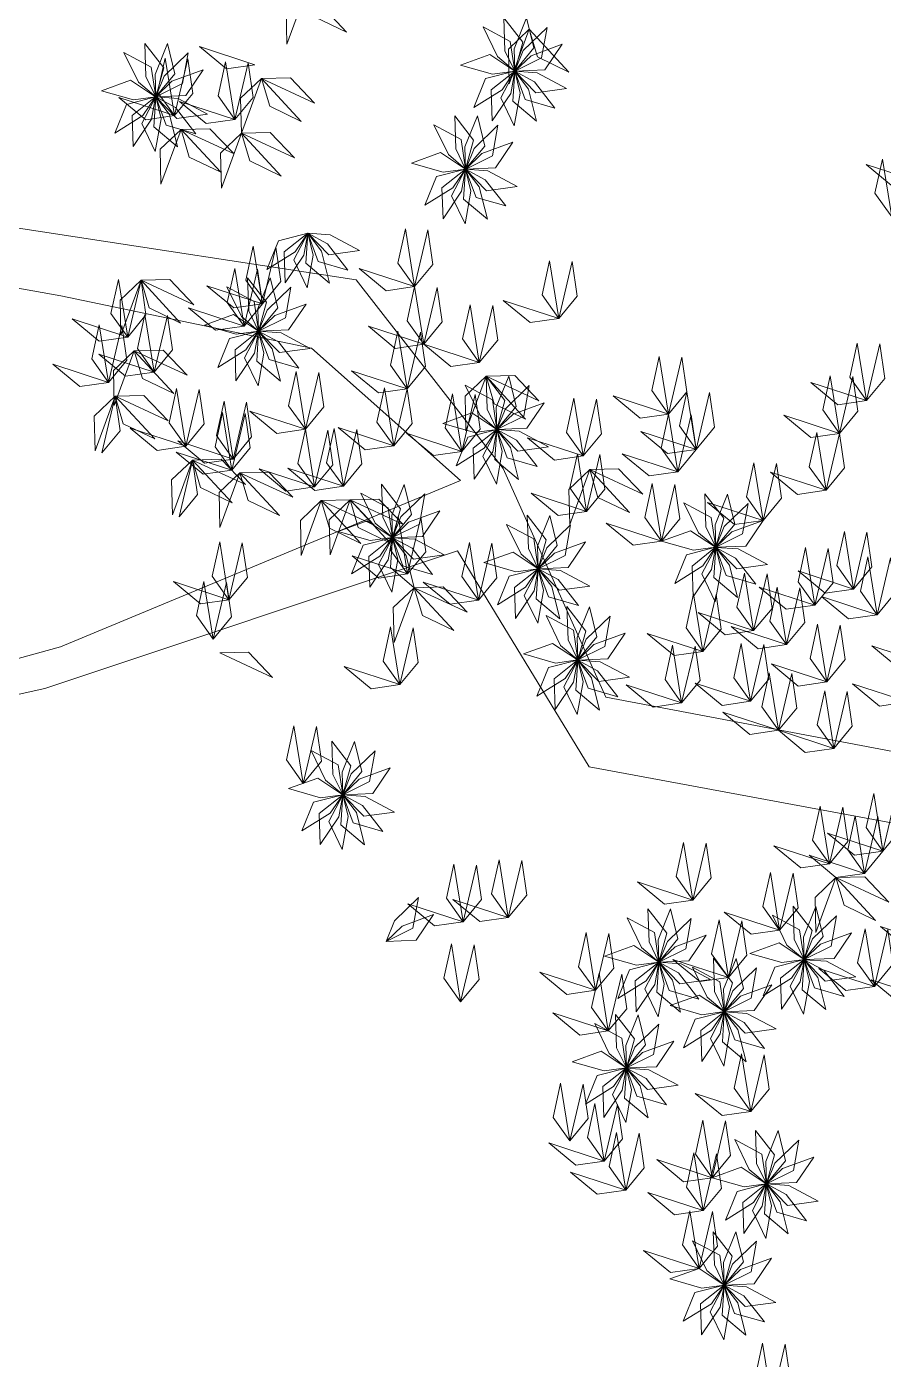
# Model space of a CAD drawing. Header units: inches. Extents: x -422522 to 22891, y -2973 to 414515.
# Drawn here: x 6761.9 to 6850, y 10703.2 to 10840.1 of the extents above; entities that cross this region are included whole.
import ezdxf

# ---------------------------------------------------------------- set-up
doc = ezdxf.new("R2010")
doc.units = ezdxf.units.IN
doc.header["$MEASUREMENT"] = 0
doc.layers.add('ARREDAMENTO', color=8, linetype='Continuous', lineweight=18)

msp = doc.modelspace()

# ---------------------------------------------------------------- linework, layer by layer
at = {"layer": 'ARREDAMENTO', "linetype": 'Continuous', "lineweight": 0}
for points in [[(6894.99, 10874.98), (6909.85, 10815.21), (6909.52, 10771.93), (6870.16, 10762), (6821.47, 10771.21), (6810.89, 10794.73), (6795.81, 10814.11), (6731.28, 10823.96)], [(6733.93, 10818.08), (6765.44, 10812.46), (6791.2, 10807.08), (6806.51, 10793.47), (6765.41, 10776.39), (6692.44, 10756.29), (6763.79, 10772.13), (6806.22, 10786.26), (6819.74, 10764.06), (6869.86, 10754.8), (6891.53, 10755.35), (6900.29, 10757.88), (6904.49, 10754.82), (6905.76, 10750.44), (6903.96, 10741.86), (6889.46, 10704.93), (6877.05, 10683.8)]]:
    msp.add_lwpolyline(points, dxfattribs=at)
at = {"layer": 'ARREDAMENTO', "lineweight": 0}
for points in [[(6790.74, 10843.94), (6788.59, 10841.89), (6788.68, 10838.3), (6790.74, 10843.94)], [(6790.74, 10843.94), (6791.58, 10841.09), (6794.81, 10839.53), (6790.74, 10843.94)], [(6808.84, 10840.1), (6810.33, 10837.03), (6812.09, 10835.54), (6811.64, 10838.6), (6808.84, 10840.1)], [(6810.97, 10841.03), (6811.09, 10837.62), (6812.1, 10835.54), (6812.92, 10838.51), (6810.97, 10841.03)], [(6813.3, 10841.01), (6812.03, 10837.85), (6812.1, 10835.54), (6814.06, 10837.92), (6813.3, 10841.01)], [(6815.42, 10840.04), (6812.97, 10837.67), (6812.1, 10835.54), (6814.86, 10836.91), (6815.42, 10840.04)], [(6813.59, 10839.86), (6811.44, 10837.81), (6811.52, 10834.23), (6813.59, 10839.86)], [(6813.59, 10839.86), (6814.43, 10837.02), (6817.66, 10835.45), (6813.59, 10839.86)], [(6771.93, 10837.46), (6773.43, 10834.4), (6775.19, 10832.91), (6774.74, 10835.96), (6771.93, 10837.46)], [(6774.07, 10838.39), (6774.19, 10834.98), (6775.19, 10832.91), (6776.02, 10835.88), (6774.07, 10838.39)], [(6776.4, 10838.37), (6775.12, 10835.21), (6775.19, 10832.91), (6777.16, 10835.28), (6776.4, 10838.37)], [(6778.52, 10837.41), (6776.07, 10835.04), (6775.2, 10832.9), (6777.96, 10834.27), (6778.52, 10837.41)], [(6785.38, 10836.2), (6782.45, 10835.78), (6779.68, 10838.06), (6785.38, 10836.2)], [(6806.52, 10836.17), (6809.8, 10835.23), (6812.09, 10835.54), (6809.52, 10837.25), (6806.52, 10836.17)], [(6816.97, 10838.3), (6813.77, 10837.13), (6812.1, 10835.54), (6815.18, 10835.66), (6816.97, 10838.3)], [(6777.11, 10830.97), (6775.39, 10833.38), (6776.16, 10836.89), (6777.11, 10830.97)], [(6777.11, 10830.97), (6779, 10833.25), (6778.49, 10836.8), (6777.11, 10830.97)], [(6783.32, 10830.57), (6781.61, 10832.99), (6782.37, 10836.49), (6783.32, 10830.57)], [(6783.32, 10830.57), (6785.21, 10832.85), (6784.7, 10836.41), (6783.32, 10830.57)], [(6769.62, 10833.53), (6772.9, 10832.59), (6775.18, 10832.9), (6772.61, 10834.61), (6769.62, 10833.53)], [(6780.07, 10835.66), (6776.86, 10834.5), (6775.2, 10832.9), (6778.28, 10833.03), (6780.07, 10835.66)], [(6786.07, 10834.79), (6783.92, 10832.75), (6784.01, 10829.16), (6786.07, 10834.79)], [(6786.07, 10834.79), (6789.03, 10834.86), (6791.51, 10832.26), (6786.07, 10834.79)], [(6786.07, 10834.79), (6786.91, 10831.95), (6790.14, 10830.38), (6786.07, 10834.79)], [(6807.9, 10831.82), (6810.79, 10833.63), (6812.08, 10835.53), (6809.1, 10834.77), (6807.9, 10831.82)], [(6809.77, 10830.43), (6811.68, 10833.26), (6812.09, 10835.53), (6809.67, 10833.61), (6809.77, 10830.43)], [(6812.05, 10829.93), (6812.64, 10833.29), (6812.09, 10835.53), (6810.66, 10832.79), (6812.05, 10829.93)], [(6814.33, 10830.4), (6813.51, 10833.7), (6812.09, 10835.53), (6811.9, 10832.45), (6814.33, 10830.4)], [(6816.23, 10831.75), (6814.13, 10834.44), (6812.1, 10835.53), (6813.17, 10832.64), (6816.23, 10831.75)], [(6817.41, 10833.76), (6814.4, 10835.36), (6812.1, 10835.53), (6814.26, 10833.32), (6817.41, 10833.76)], [(6770.99, 10829.18), (6773.88, 10830.99), (6775.18, 10832.9), (6772.19, 10832.13), (6770.99, 10829.18)], [(6777.11, 10830.97), (6774.18, 10830.54), (6771.41, 10832.83), (6777.11, 10830.97)], [(6772.87, 10827.8), (6774.77, 10830.62), (6775.18, 10832.89), (6772.76, 10830.98), (6772.87, 10827.8)], [(6775.14, 10827.29), (6775.74, 10830.65), (6775.19, 10832.89), (6773.76, 10830.16), (6775.14, 10827.29)], [(6777.43, 10827.76), (6776.6, 10831.07), (6775.19, 10832.89), (6774.99, 10829.81), (6777.43, 10827.76)], [(6779.32, 10829.11), (6777.23, 10831.8), (6775.19, 10832.89), (6776.27, 10830), (6779.32, 10829.11)], [(6780.51, 10831.12), (6777.5, 10832.72), (6775.2, 10832.89), (6777.35, 10830.69), (6780.51, 10831.12)], [(6783.32, 10830.57), (6780.39, 10830.15), (6777.62, 10832.43), (6783.32, 10830.57)], [(6805.92, 10830.96), (6806.04, 10827.56), (6807.04, 10825.48), (6807.87, 10828.45), (6805.92, 10830.96)], [(6808.25, 10830.94), (6806.97, 10827.78), (6807.04, 10825.48), (6809.01, 10827.85), (6808.25, 10830.94)], [(6777.8, 10829.56), (6775.65, 10827.51), (6775.73, 10823.92), (6777.8, 10829.56)], [(6777.8, 10829.56), (6780.76, 10829.63), (6783.24, 10827.03), (6777.8, 10829.56)], [(6777.8, 10829.56), (6778.63, 10826.71), (6781.87, 10825.15), (6777.8, 10829.56)], [(6784.01, 10829.16), (6781.86, 10827.11), (6781.95, 10823.53), (6784.01, 10829.16)], [(6784.01, 10829.16), (6786.97, 10829.23), (6789.45, 10826.63), (6784.01, 10829.16)], [(6784.01, 10829.16), (6784.85, 10826.31), (6788.08, 10824.75), (6784.01, 10829.16)], [(6803.78, 10830.03), (6805.27, 10826.97), (6807.04, 10825.48), (6806.59, 10828.53), (6803.78, 10830.03)], [(6810.37, 10829.98), (6807.92, 10827.61), (6807.05, 10825.48), (6809.81, 10826.85), (6810.37, 10829.98)], [(6811.91, 10828.23), (6808.71, 10827.07), (6807.05, 10825.47), (6810.13, 10825.6), (6811.91, 10828.23)], [(6801.47, 10826.1), (6804.74, 10825.16), (6807.03, 10825.48), (6804.46, 10827.18), (6801.47, 10826.1)], [(6850.84, 10820.59), (6849.12, 10823), (6849.89, 10826.51), (6850.84, 10820.59)], [(6802.84, 10821.76), (6805.73, 10823.56), (6807.03, 10825.47), (6804.04, 10824.7), (6802.84, 10821.76)], [(6804.72, 10820.37), (6806.62, 10823.2), (6807.03, 10825.47), (6804.61, 10823.55), (6804.72, 10820.37)], [(6806.99, 10819.87), (6807.58, 10823.22), (6807.03, 10825.46), (6805.6, 10822.73), (6806.99, 10819.87)], [(6809.28, 10820.33), (6808.45, 10823.64), (6807.04, 10825.46), (6806.84, 10822.38), (6809.28, 10820.33)], [(6812.35, 10823.7), (6809.34, 10825.3), (6807.04, 10825.47), (6809.2, 10823.26), (6812.35, 10823.7)], [(6811.17, 10821.69), (6809.07, 10824.37), (6807.04, 10825.46), (6808.12, 10822.57), (6811.17, 10821.69)], [(6853.93, 10824.09), (6850.99, 10823.67), (6848.23, 10825.95), (6853.93, 10824.09)], [(6786.62, 10815.17), (6789.51, 10816.98), (6790.81, 10818.89), (6787.82, 10818.12), (6786.62, 10815.17)], [(6788.49, 10813.79), (6790.4, 10816.62), (6790.81, 10818.89), (6788.39, 10816.97), (6788.49, 10813.79)], [(6790.77, 10813.29), (6791.36, 10816.64), (6790.81, 10818.88), (6789.38, 10816.15), (6790.77, 10813.29)], [(6793.05, 10813.75), (6792.23, 10817.06), (6790.81, 10818.88), (6790.62, 10815.8), (6793.05, 10813.75)], [(6794.95, 10815.11), (6792.85, 10817.79), (6790.82, 10818.88), (6791.89, 10815.99), (6794.95, 10815.11)], [(6796.13, 10817.12), (6793.12, 10818.72), (6790.82, 10818.88), (6792.98, 10816.68), (6796.13, 10817.12)], [(6801.8, 10813.4), (6800.08, 10815.82), (6800.85, 10819.33), (6801.8, 10813.4)], [(6801.8, 10813.4), (6803.69, 10815.69), (6803.17, 10819.24), (6801.8, 10813.4)], [(6786.15, 10811.64), (6784.44, 10814.05), (6785.2, 10817.56), (6786.15, 10811.64)], [(6786.15, 10811.64), (6788.04, 10813.92), (6787.53, 10817.47), (6786.15, 10811.64)], [(6784.27, 10809.35), (6782.55, 10811.77), (6783.32, 10815.27), (6784.27, 10809.35)], [(6801.8, 10813.4), (6798.87, 10812.98), (6796.1, 10815.26), (6801.8, 10813.4)], [(6816.62, 10810.13), (6814.9, 10812.55), (6815.67, 10816.05), (6816.62, 10810.13)], [(6816.62, 10810.13), (6818.51, 10812.42), (6817.99, 10815.97), (6816.62, 10810.13)], [(6772.31, 10808.22), (6770.59, 10810.64), (6771.36, 10814.15), (6772.31, 10808.22)], [(6773.68, 10814.06), (6771.54, 10812.02), (6771.62, 10808.43), (6773.68, 10814.06)], [(6772.31, 10808.22), (6774.19, 10810.51), (6773.68, 10814.06), (6772.31, 10808.22)], [(6773.68, 10814.06), (6776.65, 10814.13), (6779.12, 10811.53), (6773.68, 10814.06)], [(6773.68, 10814.06), (6774.52, 10811.22), (6777.75, 10809.66), (6773.68, 10814.06)], [(6784.27, 10809.35), (6786.15, 10811.64), (6785.64, 10815.19), (6784.27, 10809.35)], [(6784.64, 10814.32), (6784.76, 10810.91), (6785.76, 10808.84), (6786.59, 10811.81), (6784.64, 10814.32)], [(6786.97, 10814.3), (6785.69, 10811.14), (6785.77, 10808.83), (6787.73, 10811.21), (6786.97, 10814.3)], [(6786.15, 10811.64), (6783.22, 10811.21), (6780.45, 10813.5), (6786.15, 10811.64)], [(6782.5, 10813.39), (6784, 10810.33), (6785.76, 10808.84), (6785.31, 10811.89), (6782.5, 10813.39)], [(6789.09, 10813.34), (6786.64, 10810.97), (6785.77, 10808.83), (6788.53, 10810.2), (6789.09, 10813.34)], [(6802.75, 10807.48), (6801.03, 10809.9), (6801.8, 10813.4), (6802.75, 10807.48)], [(6802.75, 10807.48), (6804.64, 10809.77), (6804.12, 10813.32), (6802.75, 10807.48)], [(6784.27, 10809.35), (6781.33, 10808.93), (6778.56, 10811.21), (6784.27, 10809.35)], [(6790.64, 10811.59), (6787.43, 10810.42), (6785.77, 10808.83), (6788.85, 10808.96), (6790.64, 10811.59)], [(6808.45, 10805.62), (6806.73, 10808.04), (6807.5, 10811.54), (6808.45, 10805.62)], [(6808.45, 10805.62), (6810.34, 10807.91), (6809.83, 10811.46), (6808.45, 10805.62)], [(6816.62, 10810.13), (6813.68, 10809.71), (6810.92, 10811.99), (6816.62, 10810.13)], [(6772.31, 10808.22), (6769.37, 10807.8), (6766.61, 10810.08), (6772.31, 10808.22)], [(6775.03, 10804.61), (6773.31, 10807.03), (6774.08, 10810.53), (6775.03, 10804.61)], [(6775.03, 10804.61), (6776.91, 10806.9), (6776.4, 10810.45), (6775.03, 10804.61)], [(6780.19, 10809.46), (6783.47, 10808.52), (6785.75, 10808.83), (6783.18, 10810.54), (6780.19, 10809.46)], [(6770.33, 10803.56), (6768.62, 10805.98), (6769.39, 10809.49), (6770.33, 10803.56)], [(6770.33, 10803.56), (6772.22, 10805.85), (6771.71, 10809.4), (6770.33, 10803.56)], [(6781.56, 10805.11), (6784.45, 10806.92), (6785.75, 10808.83), (6782.76, 10808.06), (6781.56, 10805.11)], [(6783.44, 10803.73), (6785.34, 10806.55), (6785.75, 10808.82), (6783.34, 10806.91), (6783.44, 10803.73)], [(6785.71, 10803.22), (6786.31, 10806.58), (6785.76, 10808.82), (6784.33, 10806.09), (6785.71, 10803.22)], [(6788, 10803.69), (6787.17, 10807), (6785.76, 10808.82), (6785.57, 10805.74), (6788, 10803.69)], [(6789.89, 10805.04), (6787.8, 10807.73), (6785.76, 10808.82), (6786.84, 10805.93), (6789.89, 10805.04)], [(6791.08, 10807.05), (6788.07, 10808.65), (6785.77, 10808.82), (6787.92, 10806.62), (6791.08, 10807.05)], [(6802.75, 10807.48), (6799.81, 10807.06), (6797.05, 10809.34), (6802.75, 10807.48)], [(6801.02, 10802.9), (6799.31, 10805.32), (6800.08, 10808.82), (6801.02, 10802.9)], [(6801.02, 10802.9), (6802.91, 10805.19), (6802.4, 10808.74), (6801.02, 10802.9)], [(6808.45, 10805.62), (6805.52, 10805.2), (6802.75, 10807.48), (6808.45, 10805.62)], [(6848.24, 10801.69), (6846.53, 10804.1), (6847.3, 10807.61), (6848.24, 10801.69)], [(6848.24, 10801.69), (6850.13, 10803.97), (6849.62, 10807.52), (6848.24, 10801.69)], [(6775.03, 10804.61), (6772.09, 10804.19), (6769.33, 10806.47), (6775.03, 10804.61)], [(6772.99, 10806.81), (6770.85, 10804.77), (6770.93, 10801.18), (6772.99, 10806.81)], [(6772.99, 10806.81), (6775.96, 10806.88), (6778.43, 10804.29), (6772.99, 10806.81)], [(6772.99, 10806.81), (6773.83, 10803.97), (6777.06, 10802.41), (6772.99, 10806.81)], [(6827.9, 10800.3), (6826.19, 10802.72), (6826.95, 10806.23), (6827.9, 10800.3)], [(6827.9, 10800.3), (6829.79, 10802.59), (6829.28, 10806.14), (6827.9, 10800.3)], [(6770.33, 10803.56), (6767.4, 10803.14), (6764.63, 10805.43), (6770.33, 10803.56)], [(6790.57, 10798.75), (6788.85, 10801.17), (6789.62, 10804.67), (6790.57, 10798.75)], [(6790.57, 10798.75), (6792.46, 10801.04), (6791.94, 10804.59), (6790.57, 10798.75)], [(6801.02, 10802.9), (6798.09, 10802.48), (6795.32, 10804.76), (6801.02, 10802.9)], [(6809.14, 10804.21), (6812.1, 10804.28), (6814.57, 10801.68), (6809.14, 10804.21)], [(6778.28, 10797), (6776.57, 10799.42), (6777.34, 10802.93), (6778.28, 10797)], [(6799.65, 10797.06), (6797.93, 10799.48), (6798.7, 10802.99), (6799.65, 10797.06)], [(6799.65, 10797.06), (6801.54, 10799.35), (6801.02, 10802.9), (6799.65, 10797.06)], [(6809.14, 10804.21), (6806.99, 10802.16), (6807.07, 10798.58), (6809.14, 10804.21)], [(6807, 10803.28), (6808.49, 10800.22), (6810.25, 10798.73), (6809.8, 10801.78), (6807, 10803.28)], [(6809.14, 10804.21), (6809.25, 10800.8), (6810.26, 10798.73), (6811.09, 10801.7), (6809.14, 10804.21)], [(6809.14, 10804.21), (6809.97, 10801.37), (6813.21, 10799.8), (6809.14, 10804.21)], [(6811.47, 10804.19), (6810.19, 10801.03), (6810.26, 10798.72), (6812.23, 10801.1), (6811.47, 10804.19)], [(6813.59, 10803.23), (6811.14, 10800.86), (6810.26, 10798.72), (6813.03, 10800.09), (6813.59, 10803.23)], [(6848.24, 10801.69), (6845.31, 10801.26), (6842.54, 10803.55), (6848.24, 10801.69)], [(6845.47, 10798.32), (6843.75, 10800.74), (6844.52, 10804.24), (6845.47, 10798.32)], [(6845.47, 10798.32), (6847.35, 10800.61), (6846.84, 10804.16), (6845.47, 10798.32)], [(6771.02, 10802.15), (6768.87, 10800.11), (6768.96, 10796.52), (6771.02, 10802.15)], [(6769.64, 10796.32), (6771.53, 10798.6), (6771.02, 10802.15), (6769.64, 10796.32)], [(6771.02, 10802.15), (6773.98, 10802.23), (6776.46, 10799.63), (6771.02, 10802.15)], [(6771.02, 10802.15), (6771.86, 10799.31), (6775.09, 10797.75), (6771.02, 10802.15)], [(6778.28, 10797), (6780.17, 10799.29), (6779.66, 10802.84), (6778.28, 10797)], [(6783.16, 10795.69), (6781.44, 10798.11), (6782.21, 10801.62), (6783.16, 10795.69)], [(6783.16, 10795.69), (6785.04, 10797.98), (6784.53, 10801.53), (6783.16, 10795.69)], [(6806.66, 10796.47), (6804.94, 10798.89), (6805.71, 10802.4), (6806.66, 10796.47)], [(6806.66, 10796.47), (6808.55, 10798.76), (6808.04, 10802.31), (6806.66, 10796.47)], [(6819.12, 10796.01), (6817.41, 10798.43), (6818.18, 10801.93), (6819.12, 10796.01)], [(6819.12, 10796.01), (6821.01, 10798.29), (6820.5, 10801.85), (6819.12, 10796.01)], [(6827.9, 10800.3), (6824.97, 10799.88), (6822.2, 10802.17), (6827.9, 10800.3)], [(6830.74, 10796.67), (6829.02, 10799.09), (6829.79, 10802.59), (6830.74, 10796.67)], [(6830.74, 10796.67), (6832.62, 10798.96), (6832.11, 10802.51), (6830.74, 10796.67)], [(6783, 10794.54), (6781.29, 10796.96), (6782.05, 10800.47), (6783, 10794.54)], [(6783, 10794.54), (6784.89, 10796.83), (6784.38, 10800.38), (6783, 10794.54)], [(6790.57, 10798.75), (6787.63, 10798.33), (6784.87, 10800.61), (6790.57, 10798.75)], [(6804.69, 10799.35), (6807.96, 10798.41), (6810.25, 10798.72), (6807.68, 10800.43), (6804.69, 10799.35)], [(6815.13, 10801.48), (6811.93, 10800.31), (6810.26, 10798.72), (6813.35, 10798.85), (6815.13, 10801.48)], [(6828.85, 10794.38), (6827.13, 10796.8), (6827.9, 10800.3), (6828.85, 10794.38)], [(6828.85, 10794.38), (6830.74, 10796.67), (6830.22, 10800.22), (6828.85, 10794.38)], [(6845.47, 10798.32), (6842.53, 10797.9), (6839.76, 10800.18), (6845.47, 10798.32)], [(6778.28, 10797), (6775.35, 10796.58), (6772.58, 10798.86), (6778.28, 10797)], [(6794.48, 10792.9), (6792.76, 10795.31), (6793.53, 10798.82), (6794.48, 10792.9)], [(6799.65, 10797.06), (6796.71, 10796.64), (6793.95, 10798.92), (6799.65, 10797.06)], [(6783.16, 10795.69), (6780.22, 10795.27), (6777.46, 10797.56), (6783.16, 10795.69)], [(6791.52, 10792.83), (6789.8, 10795.24), (6790.57, 10798.75), (6791.52, 10792.83)], [(6791.52, 10792.83), (6793.4, 10795.11), (6792.89, 10798.66), (6791.52, 10792.83)], [(6794.48, 10792.9), (6796.37, 10795.18), (6795.86, 10798.74), (6794.48, 10792.9)], [(6806.66, 10796.47), (6803.73, 10796.05), (6800.96, 10798.34), (6806.66, 10796.47)], [(6806.06, 10795), (6808.95, 10796.81), (6810.25, 10798.72), (6807.26, 10797.95), (6806.06, 10795)], [(6807.93, 10793.62), (6809.84, 10796.44), (6810.25, 10798.71), (6807.83, 10796.8), (6807.93, 10793.62)], [(6810.21, 10793.11), (6810.8, 10796.47), (6810.25, 10798.71), (6808.82, 10795.98), (6810.21, 10793.11)], [(6812.49, 10793.58), (6811.67, 10796.89), (6810.26, 10798.71), (6810.06, 10795.63), (6812.49, 10793.58)], [(6814.39, 10794.93), (6812.29, 10797.62), (6810.26, 10798.71), (6811.33, 10795.82), (6814.39, 10794.93)], [(6815.57, 10796.94), (6812.56, 10798.54), (6810.26, 10798.71), (6812.42, 10796.51), (6815.57, 10796.94)], [(6819.12, 10796.01), (6816.19, 10795.58), (6813.42, 10797.87), (6819.12, 10796.01)], [(6830.74, 10796.67), (6827.8, 10796.25), (6825.04, 10798.53), (6830.74, 10796.67)], [(6844.09, 10792.48), (6842.37, 10794.9), (6843.14, 10798.4), (6844.09, 10792.48)], [(6844.09, 10792.48), (6845.98, 10794.77), (6845.47, 10798.32), (6844.09, 10792.48)], [(6783, 10794.54), (6780.07, 10794.12), (6777.3, 10796.4), (6783, 10794.54)], [(6819.48, 10790.31), (6817.76, 10792.72), (6818.53, 10796.23), (6819.48, 10790.31)], [(6819.48, 10790.31), (6821.36, 10792.59), (6820.85, 10796.15), (6819.48, 10790.31)], [(6828.85, 10794.38), (6825.92, 10793.96), (6823.15, 10796.24), (6828.85, 10794.38)], [(6778.97, 10795.59), (6776.82, 10793.55), (6776.91, 10789.96), (6778.97, 10795.59)], [(6777.59, 10789.75), (6779.48, 10792.04), (6778.97, 10795.59), (6777.59, 10789.75)], [(6778.97, 10795.59), (6781.93, 10795.66), (6784.41, 10793.07), (6778.97, 10795.59)], [(6778.97, 10795.59), (6779.81, 10792.75), (6783.04, 10791.19), (6778.97, 10795.59)], [(6791.52, 10792.83), (6788.58, 10792.4), (6785.82, 10794.69), (6791.52, 10792.83)], [(6794.48, 10792.9), (6791.55, 10792.47), (6788.78, 10794.76), (6794.48, 10792.9)], [(6837.63, 10789.38), (6835.91, 10791.8), (6836.68, 10795.31), (6837.63, 10789.38)], [(6837.63, 10789.38), (6839.51, 10791.67), (6839, 10795.22), (6837.63, 10789.38)], [(6783.84, 10794.28), (6781.7, 10792.24), (6781.78, 10788.65), (6783.84, 10794.28)], [(6783.84, 10794.28), (6786.81, 10794.35), (6789.28, 10791.76), (6783.84, 10794.28)], [(6783.84, 10794.28), (6784.68, 10791.44), (6787.91, 10789.88), (6783.84, 10794.28)], [(6819.81, 10794.6), (6817.66, 10792.55), (6817.75, 10788.97), (6819.81, 10794.6)], [(6819.81, 10794.6), (6822.77, 10794.67), (6825.25, 10792.07), (6819.81, 10794.6)], [(6819.81, 10794.6), (6820.65, 10791.75), (6823.88, 10790.19), (6819.81, 10794.6)], [(6844.09, 10792.48), (6841.16, 10792.06), (6838.39, 10794.34), (6844.09, 10792.48)], [(6796.26, 10792.17), (6797.76, 10789.11), (6799.52, 10787.62), (6799.07, 10790.67), (6796.26, 10792.17)], [(6798.4, 10793.11), (6798.52, 10789.7), (6799.52, 10787.62), (6800.35, 10790.59), (6798.4, 10793.11)], [(6800.73, 10793.09), (6799.45, 10789.93), (6799.53, 10787.62), (6801.49, 10790), (6800.73, 10793.09)], [(6802.85, 10792.12), (6800.4, 10789.75), (6799.53, 10787.62), (6802.29, 10788.99), (6802.85, 10792.12)], [(6819.48, 10790.31), (6816.54, 10789.88), (6813.77, 10792.17), (6819.48, 10790.31)], [(6827.18, 10787.25), (6825.46, 10789.67), (6826.23, 10793.17), (6827.18, 10787.25)], [(6827.18, 10787.25), (6829.07, 10789.54), (6828.56, 10793.09), (6827.18, 10787.25)], [(6831.63, 10792.11), (6831.75, 10788.71), (6832.75, 10786.63), (6833.58, 10789.6), (6831.63, 10792.11)], [(6833.96, 10792.09), (6832.68, 10788.93), (6832.76, 10786.63), (6834.72, 10789), (6833.96, 10792.09)], [(6792.2, 10791.42), (6790.06, 10789.37), (6790.14, 10785.78), (6792.2, 10791.42)], [(6792.2, 10791.42), (6795.17, 10791.49), (6797.64, 10788.89), (6792.2, 10791.42)], [(6792.2, 10791.42), (6793.04, 10788.57), (6796.27, 10787.01), (6792.2, 10791.42)], [(6795.17, 10791.49), (6793.02, 10789.44), (6793.11, 10785.85), (6795.17, 10791.49)], [(6795.17, 10791.49), (6798.13, 10791.56), (6800.61, 10788.96), (6795.17, 10791.49)], [(6795.17, 10791.49), (6796.01, 10788.64), (6799.24, 10787.08), (6795.17, 10791.49)], [(6829.49, 10791.18), (6830.99, 10788.12), (6832.75, 10786.63), (6832.3, 10789.68), (6829.49, 10791.18)], [(6837.63, 10789.38), (6834.69, 10788.96), (6831.92, 10791.24), (6837.63, 10789.38)], [(6836.08, 10791.13), (6833.63, 10788.76), (6832.76, 10786.63), (6835.52, 10788), (6836.08, 10791.13)], [(6793.95, 10788.24), (6797.23, 10787.31), (6799.51, 10787.62), (6796.94, 10789.33), (6793.95, 10788.24)], [(6801.07, 10783.88), (6799.36, 10786.3), (6800.12, 10789.81), (6801.07, 10783.88)], [(6804.4, 10790.38), (6801.19, 10789.21), (6799.53, 10787.61), (6802.61, 10787.74), (6804.4, 10790.38)], [(6801.07, 10783.88), (6802.96, 10786.17), (6802.45, 10789.72), (6801.07, 10783.88)], [(6813.38, 10789.91), (6813.5, 10786.5), (6814.5, 10784.42), (6815.33, 10787.4), (6813.38, 10789.91)], [(6815.71, 10789.89), (6814.44, 10786.73), (6814.51, 10784.42), (6816.47, 10786.8), (6815.71, 10789.89)], [(6837.63, 10789.38), (6834.42, 10788.22), (6832.76, 10786.62), (6835.84, 10786.75), (6837.63, 10789.38)], [(6811.25, 10788.98), (6812.74, 10785.91), (6814.5, 10784.43), (6814.05, 10787.48), (6811.25, 10788.98)], [(6817.83, 10788.92), (6815.38, 10786.56), (6814.51, 10784.42), (6817.27, 10785.79), (6817.83, 10788.92)], [(6827.18, 10787.25), (6824.25, 10786.83), (6821.48, 10789.11), (6827.18, 10787.25)], [(6827.18, 10787.25), (6830.46, 10786.31), (6832.74, 10786.63), (6830.17, 10788.33), (6827.18, 10787.25)], [(6846.93, 10782.33), (6845.21, 10784.75), (6845.98, 10788.25), (6846.93, 10782.33)], [(6846.93, 10782.33), (6848.81, 10784.61), (6848.3, 10788.17), (6846.93, 10782.33)], [(6782.72, 10781.24), (6781, 10783.66), (6781.77, 10787.17), (6782.72, 10781.24)], [(6782.72, 10781.24), (6784.61, 10783.53), (6784.09, 10787.08), (6782.72, 10781.24)], [(6795.32, 10783.9), (6798.21, 10785.7), (6799.51, 10787.61), (6796.52, 10786.84), (6795.32, 10783.9)], [(6797.2, 10782.51), (6799.1, 10785.34), (6799.51, 10787.61), (6797.1, 10785.69), (6797.2, 10782.51)], [(6799.47, 10782.01), (6800.07, 10785.37), (6799.52, 10787.61), (6798.09, 10784.87), (6799.47, 10782.01)], [(6801.76, 10782.47), (6800.93, 10785.78), (6799.52, 10787.6), (6799.33, 10784.53), (6801.76, 10782.47)], [(6803.65, 10783.83), (6801.56, 10786.52), (6799.52, 10787.61), (6800.6, 10784.71), (6803.65, 10783.83)], [(6804.84, 10785.84), (6801.83, 10787.44), (6799.53, 10787.61), (6801.68, 10785.4), (6804.84, 10785.84)], [(6808.38, 10781.19), (6806.66, 10783.61), (6807.43, 10787.12), (6808.38, 10781.19)], [(6808.38, 10781.19), (6810.26, 10783.48), (6809.75, 10787.03), (6808.38, 10781.19)], [(6819.38, 10787.18), (6816.18, 10786.01), (6814.51, 10784.42), (6817.59, 10784.55), (6819.38, 10787.18)], [(6828.55, 10782.9), (6831.44, 10784.71), (6832.74, 10786.62), (6829.75, 10785.85), (6828.55, 10782.9)], [(6830.43, 10781.52), (6832.33, 10784.35), (6832.74, 10786.62), (6830.33, 10784.7), (6830.43, 10781.52)], [(6832.7, 10781.02), (6833.3, 10784.37), (6832.75, 10786.61), (6831.32, 10783.88), (6832.7, 10781.02)], [(6834.99, 10781.48), (6834.16, 10784.79), (6832.75, 10786.61), (6832.56, 10783.53), (6834.99, 10781.48)], [(6836.88, 10782.84), (6834.79, 10785.52), (6832.75, 10786.61), (6833.83, 10783.72), (6836.88, 10782.84)], [(6838.07, 10784.85), (6835.06, 10786.45), (6832.76, 10786.61), (6834.91, 10784.41), (6838.07, 10784.85)], [(6842.93, 10780.67), (6841.21, 10783.09), (6841.98, 10786.59), (6842.93, 10780.67)], [(6842.93, 10780.67), (6844.82, 10782.96), (6844.31, 10786.51), (6842.93, 10780.67)], [(6801.07, 10783.88), (6798.14, 10783.46), (6795.37, 10785.75), (6801.07, 10783.88)], [(6808.93, 10785.05), (6812.21, 10784.11), (6814.5, 10784.42), (6811.93, 10786.13), (6808.93, 10785.05)], [(6849.34, 10779.7), (6847.63, 10782.12), (6848.39, 10785.63), (6849.34, 10779.7)], [(6849.34, 10779.7), (6851.23, 10781.99), (6850.72, 10785.54), (6849.34, 10779.7)], [(6810.31, 10780.7), (6813.2, 10782.51), (6814.49, 10784.41), (6811.51, 10783.65), (6810.31, 10780.7)], [(6812.18, 10779.31), (6814.09, 10782.14), (6814.5, 10784.41), (6812.08, 10782.49), (6812.18, 10779.31)], [(6814.46, 10778.81), (6815.05, 10782.17), (6814.5, 10784.41), (6813.07, 10781.67), (6814.46, 10778.81)], [(6816.74, 10779.28), (6815.92, 10782.58), (6814.5, 10784.41), (6814.31, 10781.33), (6816.74, 10779.28)], [(6818.64, 10780.63), (6816.54, 10783.32), (6814.51, 10784.41), (6815.58, 10781.52), (6818.64, 10780.63)], [(6819.82, 10782.64), (6816.81, 10784.24), (6814.51, 10784.41), (6816.67, 10782.21), (6819.82, 10782.64)], [(6836.65, 10778.06), (6834.93, 10780.48), (6835.7, 10783.98), (6836.65, 10778.06)], [(6836.65, 10778.06), (6838.54, 10780.35), (6838.03, 10783.9), (6836.65, 10778.06)], [(6846.93, 10782.33), (6843.99, 10781.91), (6841.22, 10784.19), (6846.93, 10782.33)], [(6782.72, 10781.24), (6779.78, 10780.82), (6777.02, 10783.1), (6782.72, 10781.24)], [(6781.09, 10777.18), (6779.37, 10779.6), (6780.14, 10783.1), (6781.09, 10777.18)], [(6781.09, 10777.18), (6782.97, 10779.47), (6782.46, 10783.02), (6781.09, 10777.18)], [(6801.76, 10782.47), (6799.61, 10780.43), (6799.7, 10776.84), (6801.76, 10782.47)], [(6801.76, 10782.47), (6804.72, 10782.55), (6807.2, 10779.95), (6801.76, 10782.47)], [(6801.76, 10782.47), (6802.6, 10779.63), (6805.83, 10778.07), (6801.76, 10782.47)], [(6808.38, 10781.19), (6805.44, 10780.77), (6802.68, 10783.05), (6808.38, 10781.19)], [(6842.93, 10780.67), (6840, 10780.25), (6837.23, 10782.53), (6842.93, 10780.67)], [(6840.03, 10776.62), (6838.31, 10779.04), (6839.08, 10782.54), (6840.03, 10776.62)], [(6840.03, 10776.62), (6841.92, 10778.9), (6841.41, 10782.46), (6840.03, 10776.62)], [(6831.41, 10775.92), (6829.7, 10778.34), (6830.46, 10781.84), (6831.41, 10775.92)], [(6831.41, 10775.92), (6833.3, 10778.21), (6832.79, 10781.76), (6831.41, 10775.92)], [(6849.34, 10779.7), (6846.41, 10779.28), (6843.64, 10781.57), (6849.34, 10779.7)], [(6817.45, 10780.53), (6817.57, 10777.13), (6818.57, 10775.05), (6819.4, 10778.02), (6817.45, 10780.53)], [(6819.78, 10780.51), (6818.5, 10777.35), (6818.58, 10775.05), (6820.54, 10777.42), (6819.78, 10780.51)], [(6836.65, 10778.06), (6833.72, 10777.64), (6830.95, 10779.92), (6836.65, 10778.06)], [(6800.27, 10772.52), (6798.56, 10774.93), (6799.33, 10778.44), (6800.27, 10772.52)], [(6800.27, 10772.52), (6802.16, 10774.8), (6801.65, 10778.35), (6800.27, 10772.52)], [(6815.31, 10779.6), (6816.81, 10776.54), (6818.57, 10775.05), (6818.12, 10778.1), (6815.31, 10779.6)], [(6821.9, 10779.55), (6819.45, 10777.18), (6818.58, 10775.05), (6821.34, 10776.42), (6821.9, 10779.55)], [(6840.03, 10776.62), (6837.1, 10776.19), (6834.33, 10778.48), (6840.03, 10776.62)], [(6844.18, 10772.79), (6842.46, 10775.21), (6843.23, 10778.71), (6844.18, 10772.79)], [(6844.18, 10772.79), (6846.06, 10775.08), (6845.55, 10778.63), (6844.18, 10772.79)], [(6823.45, 10777.8), (6820.24, 10776.64), (6818.58, 10775.04), (6821.66, 10775.17), (6823.45, 10777.8)], [(6831.41, 10775.92), (6828.48, 10775.5), (6825.71, 10777.78), (6831.41, 10775.92)], [(6781.77, 10775.77), (6784.74, 10775.84), (6787.21, 10773.24), (6781.77, 10775.77)], [(6813, 10775.67), (6816.28, 10774.73), (6818.56, 10775.05), (6815.99, 10776.75), (6813, 10775.67)], [(6829.25, 10770.64), (6827.54, 10773.05), (6828.3, 10776.56), (6829.25, 10770.64)], [(6829.25, 10770.64), (6831.14, 10772.92), (6830.63, 10776.48), (6829.25, 10770.64)], [(6836.33, 10770.81), (6834.62, 10773.22), (6835.38, 10776.73), (6836.33, 10770.81)], [(6836.33, 10770.81), (6834.62, 10773.22), (6835.38, 10776.73), (6836.33, 10770.81)], [(6836.33, 10770.81), (6838.22, 10773.09), (6837.71, 10776.65), (6836.33, 10770.81)], [(6836.33, 10770.81), (6838.22, 10773.09), (6837.71, 10776.65), (6836.33, 10770.81)], [(6854.51, 10774.63), (6851.57, 10774.21), (6848.81, 10776.49), (6854.51, 10774.63)], [(6800.27, 10772.52), (6797.34, 10772.09), (6794.57, 10774.38), (6800.27, 10772.52)], [(6814.37, 10771.32), (6817.26, 10773.13), (6818.56, 10775.04), (6815.57, 10774.27), (6814.37, 10771.32)], [(6816.25, 10769.94), (6818.15, 10772.77), (6818.56, 10775.04), (6816.15, 10773.12), (6816.25, 10769.94)], [(6818.52, 10769.44), (6819.12, 10772.79), (6818.57, 10775.03), (6817.14, 10772.3), (6818.52, 10769.44)], [(6820.81, 10769.9), (6819.98, 10773.21), (6818.57, 10775.03), (6818.38, 10771.95), (6820.81, 10769.9)], [(6822.7, 10771.26), (6820.61, 10773.94), (6818.57, 10775.03), (6819.65, 10772.14), (6822.7, 10771.26)], [(6823.89, 10773.27), (6820.88, 10774.87), (6818.58, 10775.03), (6820.73, 10772.83), (6823.89, 10773.27)], [(6844.18, 10772.79), (6841.24, 10772.37), (6838.47, 10774.65), (6844.18, 10772.79)], [(6839.19, 10767.82), (6837.48, 10770.23), (6838.24, 10773.74), (6839.19, 10767.82)], [(6839.19, 10767.82), (6841.08, 10770.1), (6840.57, 10773.66), (6839.19, 10767.82)], [(6829.25, 10770.64), (6826.32, 10770.21), (6823.55, 10772.5), (6829.25, 10770.64)], [(6836.33, 10770.81), (6833.4, 10770.38), (6830.63, 10772.67), (6836.33, 10770.81)], [(6836.33, 10770.81), (6833.4, 10770.38), (6830.63, 10772.67), (6836.33, 10770.81)], [(6844.89, 10765.96), (6843.18, 10768.37), (6843.95, 10771.88), (6844.89, 10765.96)], [(6844.89, 10765.96), (6846.78, 10768.24), (6846.27, 10771.79), (6844.89, 10765.96)], [(6852.52, 10770.73), (6849.59, 10770.31), (6846.82, 10772.59), (6852.52, 10770.73)], [(6839.19, 10767.82), (6836.26, 10767.39), (6833.49, 10769.68), (6839.19, 10767.82)], [(6790.34, 10762.37), (6788.62, 10764.79), (6789.39, 10768.29), (6790.34, 10762.37)], [(6790.34, 10762.37), (6792.23, 10764.65), (6791.72, 10768.21), (6790.34, 10762.37)], [(6844.89, 10765.96), (6841.96, 10765.53), (6839.19, 10767.82), (6844.89, 10765.96)], [(6793.29, 10766.69), (6793.41, 10763.28), (6794.42, 10761.21), (6795.25, 10764.18), (6793.29, 10766.69)], [(6795.62, 10766.67), (6794.35, 10763.51), (6794.42, 10761.2), (6796.39, 10763.58), (6795.62, 10766.67)], [(6791.16, 10765.76), (6792.65, 10762.69), (6794.41, 10761.21), (6793.96, 10764.26), (6791.16, 10765.76)], [(6797.75, 10765.7), (6795.29, 10763.34), (6794.42, 10761.2), (6797.18, 10762.57), (6797.75, 10765.7)], [(6799.29, 10763.96), (6796.09, 10762.79), (6794.42, 10761.2), (6797.5, 10761.33), (6799.29, 10763.96)], [(6788.84, 10761.83), (6792.12, 10760.89), (6794.41, 10761.2), (6791.84, 10762.91), (6788.84, 10761.83)], [(6790.22, 10757.48), (6793.11, 10759.29), (6794.41, 10761.19), (6791.42, 10760.43), (6790.22, 10757.48)], [(6792.09, 10756.1), (6794, 10758.92), (6794.41, 10761.19), (6791.99, 10759.28), (6792.09, 10756.1)], [(6794.37, 10755.59), (6794.96, 10758.95), (6794.41, 10761.19), (6792.98, 10758.46), (6794.37, 10755.59)], [(6796.65, 10756.06), (6795.83, 10759.37), (6794.41, 10761.19), (6794.22, 10758.11), (6796.65, 10756.06)], [(6798.55, 10757.41), (6796.45, 10760.1), (6794.42, 10761.19), (6795.49, 10758.3), (6798.55, 10757.41)], [(6799.73, 10759.42), (6796.72, 10761.02), (6794.42, 10761.19), (6796.58, 10758.99), (6799.73, 10759.42)], [(6849.94, 10755.4), (6848.22, 10757.82), (6848.99, 10761.33), (6849.94, 10755.4)], [(6849.94, 10755.4), (6851.82, 10757.69), (6851.31, 10761.24), (6849.94, 10755.4)], [(6844.43, 10754.1), (6842.71, 10756.52), (6843.48, 10760.03), (6844.43, 10754.1)], [(6844.43, 10754.1), (6846.32, 10756.39), (6845.8, 10759.94), (6844.43, 10754.1)], [(6848.05, 10753.12), (6846.33, 10755.53), (6847.1, 10759.04), (6848.05, 10753.12)], [(6848.05, 10753.12), (6849.94, 10755.4), (6849.42, 10758.96), (6848.05, 10753.12)], [(6849.94, 10755.4), (6847, 10754.98), (6844.23, 10757.26), (6849.94, 10755.4)], [(6830.4, 10750.38), (6828.68, 10752.8), (6829.45, 10756.3), (6830.4, 10750.38)], [(6830.4, 10750.38), (6832.29, 10752.66), (6831.78, 10756.22), (6830.4, 10750.38)], [(6844.43, 10754.1), (6841.49, 10753.68), (6838.73, 10755.96), (6844.43, 10754.1)], [(6806.79, 10748.14), (6805.07, 10750.56), (6805.84, 10754.06), (6806.79, 10748.14)], [(6806.79, 10748.14), (6808.67, 10750.43), (6808.16, 10753.98), (6806.79, 10748.14)], [(6811.43, 10748.59), (6809.72, 10751.01), (6810.49, 10754.51), (6811.43, 10748.59)], [(6811.43, 10748.59), (6813.32, 10750.87), (6812.81, 10754.43), (6811.43, 10748.59)], [(6848.05, 10753.12), (6845.11, 10752.69), (6842.35, 10754.98), (6848.05, 10753.12)], [(6839.32, 10747.29), (6837.61, 10749.71), (6838.38, 10753.21), (6839.32, 10747.29)], [(6839.32, 10747.29), (6841.21, 10749.58), (6840.7, 10753.13), (6839.32, 10747.29)], [(6845.11, 10752.69), (6842.97, 10750.65), (6843.05, 10747.06), (6845.11, 10752.69)], [(6845.11, 10752.69), (6848.08, 10752.76), (6850.55, 10750.17), (6845.11, 10752.69)], [(6845.11, 10752.69), (6845.95, 10749.85), (6849.18, 10748.29), (6845.11, 10752.69)], [(6830.4, 10750.38), (6827.47, 10749.95), (6824.7, 10752.24), (6830.4, 10750.38)], [(6802.19, 10750.63), (6799.74, 10748.26), (6798.87, 10746.12), (6801.63, 10747.49), (6802.19, 10750.63)], [(6806.79, 10748.14), (6803.85, 10747.72), (6801.09, 10750), (6806.79, 10748.14)], [(6811.43, 10748.59), (6808.5, 10748.17), (6805.73, 10750.45), (6811.43, 10748.59)], [(6840.71, 10749.75), (6840.83, 10746.35), (6841.84, 10744.27), (6842.67, 10747.24), (6840.71, 10749.75)], [(6843.04, 10749.73), (6841.77, 10746.57), (6841.84, 10744.27), (6843.81, 10746.64), (6843.04, 10749.73)], [(6803.74, 10748.88), (6800.53, 10747.71), (6798.87, 10746.12), (6801.95, 10746.25), (6803.74, 10748.88)], [(6823.64, 10748.55), (6825.13, 10745.49), (6826.9, 10744), (6826.45, 10747.05), (6823.64, 10748.55)], [(6825.78, 10749.49), (6825.9, 10746.08), (6826.9, 10744), (6827.73, 10746.97), (6825.78, 10749.49)], [(6828.11, 10749.47), (6826.83, 10746.31), (6826.9, 10744), (6828.87, 10746.38), (6828.11, 10749.47)], [(6830.23, 10748.5), (6827.78, 10746.13), (6826.91, 10744), (6829.67, 10745.37), (6830.23, 10748.5)], [(6834.05, 10742.42), (6832.33, 10744.84), (6833.1, 10748.35), (6834.05, 10742.42)], [(6839.32, 10747.29), (6836.39, 10746.87), (6833.62, 10749.15), (6839.32, 10747.29)], [(6834.05, 10742.42), (6835.94, 10744.71), (6835.42, 10748.26), (6834.05, 10742.42)], [(6838.58, 10748.82), (6840.07, 10745.76), (6841.83, 10744.27), (6841.38, 10747.32), (6838.58, 10748.82)], [(6845.17, 10748.77), (6842.71, 10746.4), (6841.84, 10744.27), (6844.61, 10745.64), (6845.17, 10748.77)], [(6820.38, 10741.11), (6818.66, 10743.52), (6819.43, 10747.03), (6820.38, 10741.11)], [(6820.38, 10741.11), (6822.27, 10743.39), (6821.75, 10746.95), (6820.38, 10741.11)], [(6846.71, 10747.02), (6843.51, 10745.86), (6841.84, 10744.26), (6844.93, 10744.39), (6846.71, 10747.02)], [(6849.06, 10741.5), (6847.34, 10743.92), (6848.11, 10747.42), (6849.06, 10741.5)], [(6849.06, 10741.5), (6850.95, 10743.79), (6850.43, 10747.34), (6849.06, 10741.5)], [(6855.38, 10745.79), (6852.45, 10745.37), (6849.68, 10747.65), (6855.38, 10745.79)], [(6806.53, 10739.94), (6804.81, 10742.36), (6805.58, 10745.87), (6806.53, 10739.94)], [(6806.53, 10739.94), (6808.42, 10742.23), (6807.91, 10745.78), (6806.53, 10739.94)], [(6821.33, 10744.62), (6824.6, 10743.69), (6826.89, 10744), (6824.32, 10745.71), (6821.33, 10744.62)], [(6831.77, 10746.76), (6828.57, 10745.59), (6826.91, 10743.99), (6829.99, 10744.12), (6831.77, 10746.76)], [(6836.27, 10744.89), (6839.54, 10743.95), (6841.83, 10744.27), (6839.26, 10745.97), (6836.27, 10744.89)], [(6834.05, 10742.42), (6831.11, 10742), (6828.35, 10744.28), (6834.05, 10742.42)], [(6832.51, 10744.4), (6832.63, 10741), (6833.63, 10738.92), (6834.46, 10741.89), (6832.51, 10744.4)], [(6834.84, 10744.38), (6833.56, 10741.22), (6833.64, 10738.92), (6835.6, 10741.29), (6834.84, 10744.38)], [(6837.64, 10740.54), (6840.53, 10742.35), (6841.83, 10744.26), (6838.84, 10743.49), (6837.64, 10740.54)], [(6839.51, 10739.16), (6841.42, 10741.99), (6841.83, 10744.26), (6839.41, 10742.34), (6839.51, 10739.16)], [(6841.79, 10738.66), (6842.38, 10742.01), (6841.83, 10744.25), (6840.4, 10741.52), (6841.79, 10738.66)], [(6844.07, 10739.12), (6843.25, 10742.43), (6841.83, 10744.25), (6841.64, 10741.17), (6844.07, 10739.12)], [(6845.97, 10740.48), (6843.87, 10743.16), (6841.84, 10744.25), (6842.91, 10741.36), (6845.97, 10740.48)], [(6847.15, 10742.49), (6844.14, 10744.09), (6841.84, 10744.25), (6844, 10742.05), (6847.15, 10742.49)], [(6820.38, 10741.11), (6817.45, 10740.68), (6814.68, 10742.97), (6820.38, 10741.11)], [(6821.71, 10736.94), (6820, 10739.35), (6820.76, 10742.86), (6821.71, 10736.94)], [(6821.71, 10736.94), (6823.6, 10739.22), (6823.09, 10742.78), (6821.71, 10736.94)], [(6822.7, 10740.28), (6825.59, 10742.08), (6826.89, 10743.99), (6823.9, 10743.22), (6822.7, 10740.28)], [(6824.58, 10738.89), (6826.48, 10741.72), (6826.89, 10743.99), (6824.47, 10742.07), (6824.58, 10738.89)], [(6826.85, 10738.39), (6827.44, 10741.75), (6826.89, 10743.99), (6825.46, 10741.25), (6826.85, 10738.39)], [(6829.14, 10738.85), (6828.31, 10742.16), (6826.9, 10743.98), (6826.7, 10740.91), (6829.14, 10738.85)], [(6831.03, 10740.21), (6828.93, 10742.9), (6826.9, 10743.99), (6827.98, 10741.09), (6831.03, 10740.21)], [(6832.21, 10742.22), (6829.2, 10743.82), (6826.9, 10743.99), (6829.06, 10741.78), (6832.21, 10742.22)], [(6830.37, 10743.47), (6831.87, 10740.41), (6833.63, 10738.92), (6833.18, 10741.97), (6830.37, 10743.47)], [(6836.96, 10743.42), (6834.51, 10741.05), (6833.64, 10738.92), (6836.4, 10740.29), (6836.96, 10743.42)], [(6849.06, 10741.5), (6846.12, 10741.08), (6843.36, 10743.36), (6849.06, 10741.5)], [(6838.51, 10741.67), (6835.3, 10740.51), (6833.64, 10738.91), (6836.72, 10739.04), (6838.51, 10741.67)], [(6854.44, 10740.32), (6851.5, 10739.9), (6848.74, 10742.18), (6854.44, 10740.32)], [(6828.06, 10739.54), (6831.34, 10738.6), (6833.62, 10738.92), (6831.05, 10740.62), (6828.06, 10739.54)], [(6821.71, 10736.94), (6818.78, 10736.51), (6816.01, 10738.8), (6821.71, 10736.94)], [(6822.45, 10738.62), (6822.56, 10735.21), (6823.57, 10733.14), (6824.4, 10736.11), (6822.45, 10738.62)], [(6824.78, 10738.6), (6823.5, 10735.44), (6823.57, 10733.13), (6825.54, 10735.51), (6824.78, 10738.6)], [(6829.43, 10735.19), (6832.32, 10737), (6833.62, 10738.91), (6830.63, 10738.14), (6829.43, 10735.19)], [(6831.31, 10733.81), (6833.21, 10736.64), (6833.62, 10738.91), (6831.21, 10736.99), (6831.31, 10733.81)], [(6833.58, 10733.31), (6834.18, 10736.66), (6833.63, 10738.9), (6832.2, 10736.17), (6833.58, 10733.31)], [(6835.87, 10733.77), (6835.04, 10737.08), (6833.63, 10738.9), (6833.44, 10735.82), (6835.87, 10733.77)], [(6837.76, 10735.13), (6835.67, 10737.81), (6833.63, 10738.9), (6834.71, 10736.01), (6837.76, 10735.13)], [(6838.95, 10737.14), (6835.94, 10738.74), (6833.64, 10738.9), (6835.79, 10736.7), (6838.95, 10737.14)], [(6820.31, 10737.69), (6821.8, 10734.62), (6823.56, 10733.14), (6823.11, 10736.19), (6820.31, 10737.69)], [(6826.9, 10737.63), (6824.45, 10735.27), (6823.57, 10733.13), (6826.34, 10734.5), (6826.9, 10737.63)], [(6828.44, 10735.89), (6825.24, 10734.72), (6823.58, 10733.13), (6826.66, 10733.26), (6828.44, 10735.89)], [(6818, 10733.76), (6821.27, 10732.82), (6823.56, 10733.13), (6820.99, 10734.84), (6818, 10733.76)], [(6836.35, 10728.65), (6834.64, 10731.07), (6835.41, 10734.58), (6836.35, 10728.65)], [(6836.35, 10728.65), (6838.24, 10730.94), (6837.73, 10734.49), (6836.35, 10728.65)], [(6819.37, 10729.41), (6822.26, 10731.22), (6823.56, 10733.12), (6820.57, 10732.36), (6819.37, 10729.41)], [(6821.24, 10728.03), (6823.15, 10730.85), (6823.56, 10733.12), (6821.14, 10731.21), (6821.24, 10728.03)], [(6823.52, 10727.52), (6824.11, 10730.88), (6823.56, 10733.12), (6822.13, 10730.39), (6823.52, 10727.52)], [(6825.8, 10727.99), (6824.98, 10731.3), (6823.57, 10733.12), (6823.37, 10730.04), (6825.8, 10727.99)], [(6827.7, 10729.34), (6825.6, 10732.03), (6823.57, 10733.12), (6824.64, 10730.23), (6827.7, 10729.34)], [(6828.88, 10731.35), (6825.87, 10732.95), (6823.57, 10733.12), (6825.73, 10730.92), (6828.88, 10731.35)], [(6817.75, 10725.63), (6816.04, 10728.05), (6816.81, 10731.55), (6817.75, 10725.63)], [(6817.75, 10725.63), (6819.64, 10727.92), (6819.13, 10731.47), (6817.75, 10725.63)], [(6836.35, 10728.65), (6833.42, 10728.23), (6830.65, 10730.51), (6836.35, 10728.65)], [(6821.29, 10723.56), (6819.58, 10725.97), (6820.34, 10729.48), (6821.29, 10723.56)], [(6821.29, 10723.56), (6823.18, 10725.84), (6822.67, 10729.39), (6821.29, 10723.56)], [(6832.39, 10721.85), (6830.67, 10724.26), (6831.44, 10727.77), (6832.39, 10721.85)], [(6832.39, 10721.85), (6834.27, 10724.13), (6833.76, 10727.69), (6832.39, 10721.85)], [(6823.52, 10720.58), (6821.8, 10723), (6822.57, 10726.5), (6823.52, 10720.58)], [(6823.52, 10720.58), (6825.4, 10722.87), (6824.89, 10726.42), (6823.52, 10720.58)], [(6836.84, 10726.71), (6836.95, 10723.3), (6837.96, 10721.23), (6838.79, 10724.2), (6836.84, 10726.71)], [(6839.17, 10726.69), (6837.89, 10723.53), (6837.96, 10721.22), (6839.93, 10723.6), (6839.17, 10726.69)], [(6821.29, 10723.56), (6818.36, 10723.13), (6815.59, 10725.42), (6821.29, 10723.56)], [(6834.7, 10725.78), (6836.19, 10722.71), (6837.96, 10721.23), (6837.5, 10724.28), (6834.7, 10725.78)], [(6841.29, 10725.72), (6838.84, 10723.36), (6837.96, 10721.22), (6840.73, 10722.59), (6841.29, 10725.72)], [(6832.39, 10721.85), (6829.45, 10721.42), (6826.69, 10723.71), (6832.39, 10721.85)], [(6831.46, 10718.48), (6829.75, 10720.89), (6830.51, 10724.4), (6831.46, 10718.48)], [(6831.46, 10718.48), (6833.35, 10720.76), (6832.84, 10724.32), (6831.46, 10718.48)], [(6842.83, 10723.98), (6839.63, 10722.81), (6837.97, 10721.22), (6841.05, 10721.35), (6842.83, 10723.98)], [(6823.52, 10720.58), (6820.58, 10720.16), (6817.81, 10722.44), (6823.52, 10720.58)], [(6832.39, 10721.85), (6835.66, 10720.91), (6837.95, 10721.22), (6835.38, 10722.93), (6832.39, 10721.85)], [(6833.76, 10717.5), (6836.65, 10719.31), (6837.95, 10721.21), (6834.96, 10720.45), (6833.76, 10717.5)], [(6835.64, 10716.11), (6837.54, 10718.94), (6837.95, 10721.21), (6835.53, 10719.3), (6835.64, 10716.11)], [(6837.91, 10715.61), (6838.5, 10718.97), (6837.95, 10721.21), (6836.52, 10718.48), (6837.91, 10715.61)], [(6840.19, 10716.08), (6839.37, 10719.38), (6837.96, 10721.21), (6837.76, 10718.13), (6840.19, 10716.08)], [(6842.09, 10717.43), (6839.99, 10720.12), (6837.96, 10721.21), (6839.03, 10718.32), (6842.09, 10717.43)], [(6843.27, 10719.44), (6840.26, 10721.04), (6837.96, 10721.21), (6840.12, 10719.01), (6843.27, 10719.44)], [(6831.46, 10718.48), (6828.53, 10718.05), (6825.76, 10720.34), (6831.46, 10718.48)], [(6831.04, 10712.53), (6829.32, 10714.95), (6830.09, 10718.45), (6831.04, 10712.53)], [(6831.04, 10712.53), (6832.92, 10714.82), (6832.41, 10718.37), (6831.04, 10712.53)], [(6830.36, 10715.38), (6831.85, 10712.32), (6833.61, 10710.83), (6833.16, 10713.88), (6830.36, 10715.38)], [(6832.49, 10716.31), (6832.61, 10712.9), (6833.62, 10710.83), (6834.45, 10713.8), (6832.49, 10716.31)], [(6834.82, 10716.29), (6833.55, 10713.13), (6833.62, 10710.83), (6835.59, 10713.2), (6834.82, 10716.29)], [(6836.95, 10715.33), (6834.49, 10712.96), (6833.62, 10710.82), (6836.39, 10712.19), (6836.95, 10715.33)], [(6831.04, 10712.53), (6828.1, 10712.11), (6825.34, 10714.39), (6831.04, 10712.53)], [(6838.49, 10713.58), (6835.29, 10712.42), (6833.62, 10710.82), (6836.7, 10710.95), (6838.49, 10713.58)], [(6828.04, 10711.45), (6831.32, 10710.51), (6833.61, 10710.82), (6831.04, 10712.53), (6828.04, 10711.45)], [(6829.42, 10707.1), (6832.31, 10708.91), (6833.61, 10710.82), (6830.62, 10710.05), (6829.42, 10707.1)], [(6831.29, 10705.72), (6833.2, 10708.54), (6833.61, 10710.81), (6831.19, 10708.9), (6831.29, 10705.72)], [(6833.57, 10705.21), (6834.16, 10708.57), (6833.61, 10710.81), (6832.18, 10708.08), (6833.57, 10705.21)], [(6835.85, 10705.68), (6835.03, 10708.99), (6833.61, 10710.81), (6833.42, 10707.73), (6835.85, 10705.68)], [(6837.75, 10707.03), (6835.65, 10709.72), (6833.62, 10710.81), (6834.69, 10707.92), (6837.75, 10707.03)], [(6838.93, 10709.04), (6835.92, 10710.64), (6833.62, 10710.81), (6835.78, 10708.61), (6838.93, 10709.04)], [(6838.52, 10698.91), (6836.8, 10701.33), (6837.57, 10704.84), (6838.52, 10698.91)], [(6838.52, 10698.91), (6840.41, 10701.2), (6839.9, 10704.75), (6838.52, 10698.91)]]:
    msp.add_lwpolyline(points, dxfattribs=at)

doc.saveas('drawing.dxf')
